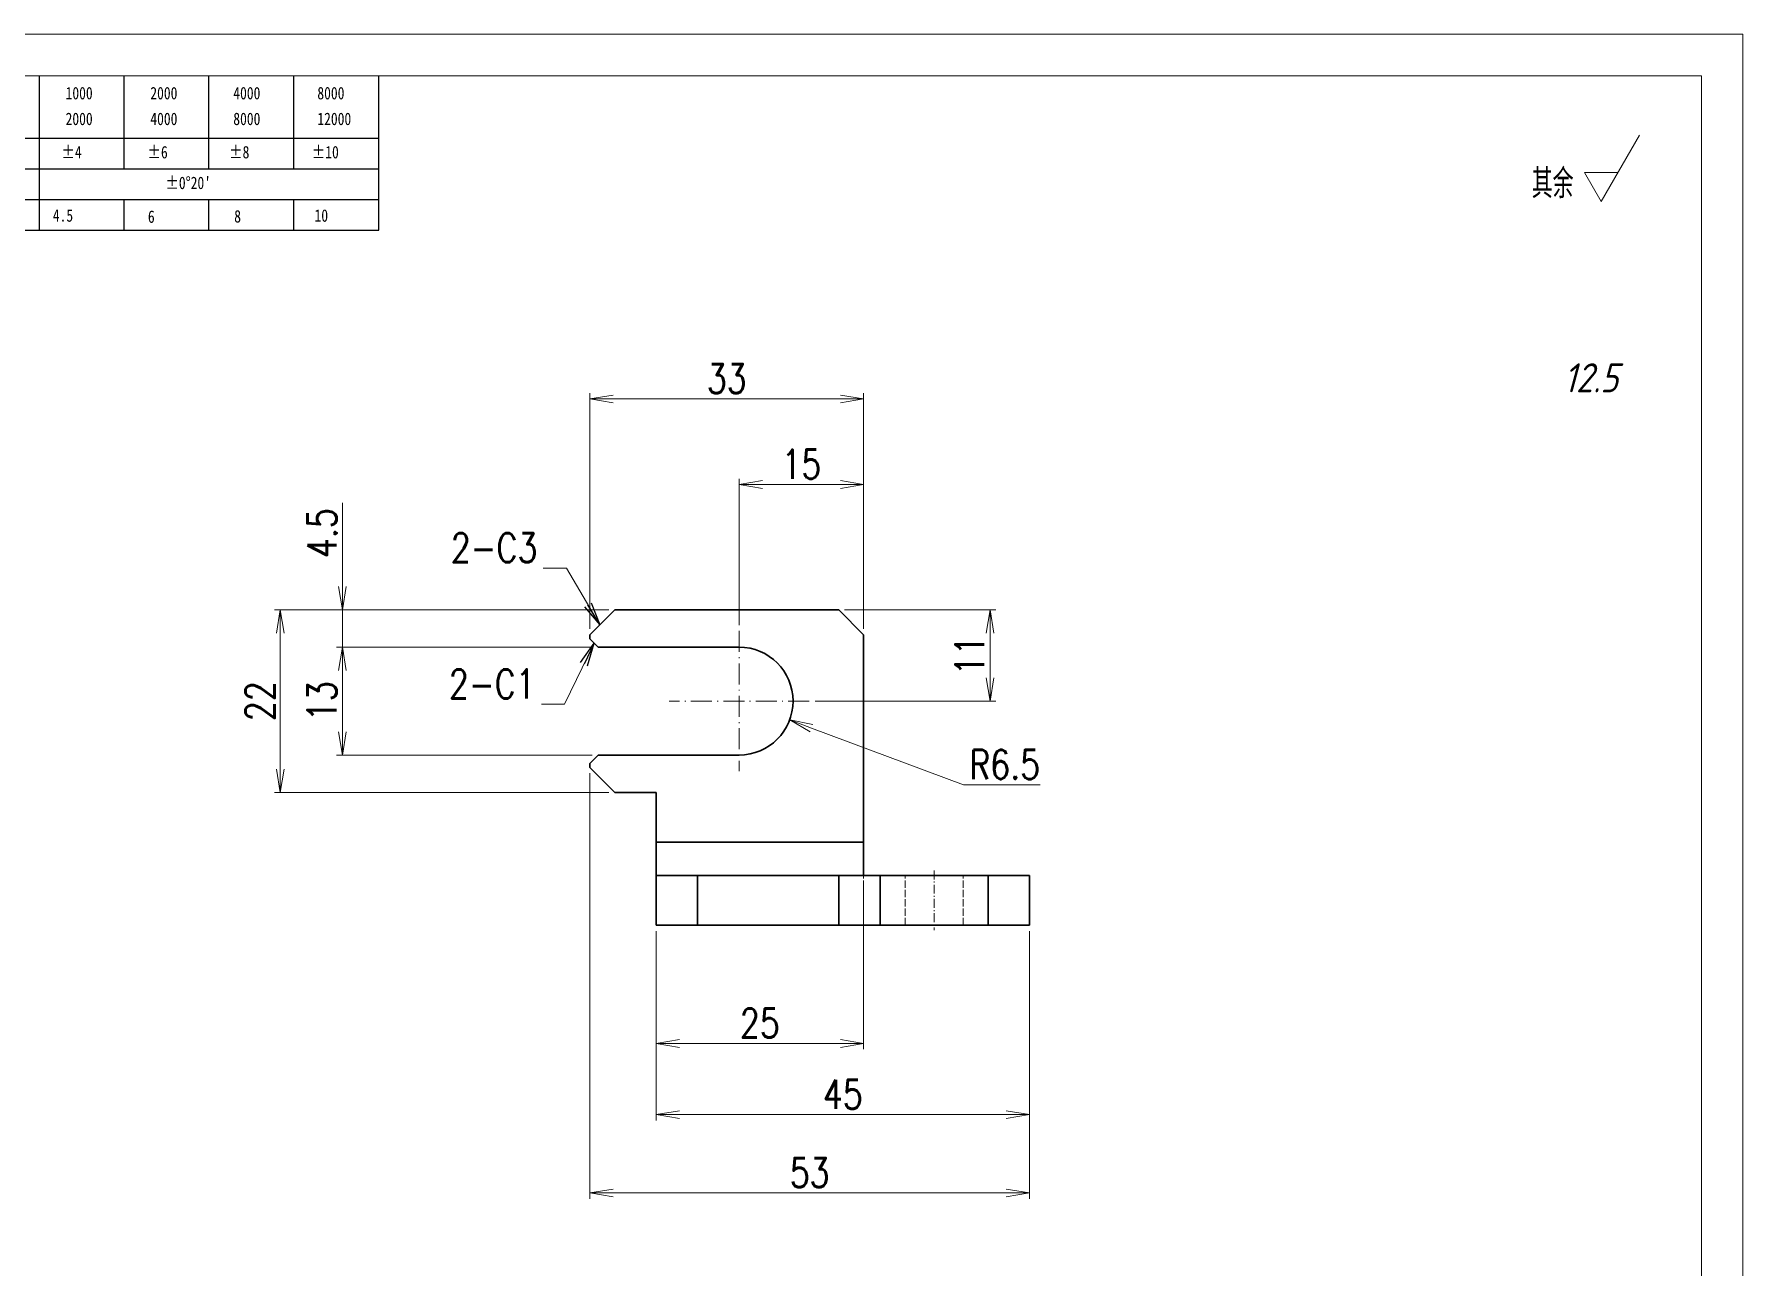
# Model space of a CAD drawing. Header units: millimetres. Extents: x -50143 to 104182, y -50696 to 54072.
# Drawn here: x -49073.9 to -48868, y 48829.6 to 48978.1 of the extents above; entities that cross this region are included whole.
import ezdxf
from ezdxf.enums import TextEntityAlignment as Align

# ---------------------------------------------------------------- set-up
doc = ezdxf.new("R2010")
doc.units = ezdxf.units.MM
doc.header["$LTSCALE"] = 0.5
for name, pattern in [('AM_ISO02W050x2', [3.75, 3, -0.75]), ('AM_ISO08W050x2', [9, 6, -0.75, 1.5, -0.75]), ('DASHDOT', [18.5, 12, -3, 0.5, -3]), ('DASHED', [15, 12, -3]), ('DOT2', [0.125, 0, -0.125])]:
    doc.linetypes.add(name, pattern=pattern)
for name, color, linetype, lineweight in [('DIM', 3, 'Continuous', 13), ('中心线', 2, 'AM_ISO08W050x2', 18), ('图框', 7, 'Continuous', 18), ('标注线', 3, 'Continuous', 18), ('粗实线', 7, 'Continuous', 35), ('虚线', 1, 'AM_ISO02W050x2', 18)]:
    doc.layers.add(name, color=color, linetype=linetype, lineweight=lineweight)
doc.layers.add('图\\M+19E79\\M+195B6\\M+18E9A', color=7, linetype='Continuous')
doc.layers.add('打印', color=7, linetype='Continuous', lineweight=15, plot=False)
doc.layers.add('打印-禁用', color=7, linetype='Continuous', lineweight=15, plot=False)
doc.styles.add('DIM', font='romans.shx', dxfattribs={"width": 0.8, "bigfont": 'bigfont.shx'})
doc.styles.add('国标', font='simfang.ttf', dxfattribs={"width": 0.8})
doc.styles.add('机械长仿宋', font='gbenor.shx', dxfattribs={"height": 1, "bigfont": 'gbcbig.shx'})
doc.dimstyles.new('DEH 1-1', dxfattribs={"dimtxt": 3.5, "dimasz": 2.5, "dimexe": 1, "dimexo": 0.625, "dimgap": 1.2, "dimtad": 1, "dimtoh": 1, "dimdsep": 46, "dimtxsty": 'DIM', "dimblk": 'OPEN', "dimcen": 0, "dimclrd": 8, "dimclre": 8, "dimclrt": 2, "dimazin": 2, "dimtfac": 0.5, "dimtmove": 0, "dimatfit": 3, "dimldrblk": 'OPEN', "dimfxl": 0, "dimtolj": 2, "dimlwd": 18, "dimlwe": 18, "dimarcsym": 0})
doc.dimstyles.new('DEH 1-1$0', dxfattribs={"dimtxt": 3.5, "dimasz": 2.5, "dimexe": 1, "dimexo": 0.625, "dimgap": 1.2, "dimtad": 1, "dimzin": 9, "dimdsep": 46, "dimtxsty": 'DIM', "dimblk": 'OPEN', "dimcen": 0, "dimclrd": 8, "dimclre": 8, "dimclrt": 2, "dimazin": 2, "dimtfac": 0.5, "dimtmove": 0, "dimatfit": 3, "dimldrblk": 'OPEN', "dimfxl": 0, "dimtolj": 2, "dimlwd": 18, "dimlwe": 18, "dimarcsym": 0})
doc.dimstyles.new('DEH 1-1$4', dxfattribs={"dimtxt": 3.5, "dimasz": 2.5, "dimexe": 1, "dimexo": 0.625, "dimgap": 1.2, "dimtad": 1, "dimtoh": 1, "dimdsep": 46, "dimtxsty": 'DIM', "dimblk": 'OPEN', "dimcen": 0, "dimclrd": 8, "dimclre": 8, "dimclrt": 2, "dimazin": 2, "dimtfac": 0.5, "dimtofl": 0, "dimtmove": 0, "dimatfit": 3, "dimldrblk": 'OPEN', "dimfxl": 0, "dimtolj": 2, "dimlwd": 18, "dimlwe": 18, "dimarcsym": 0})

# ---------------------------------------------------------------- blocks, each defined once
blk = doc.blocks.new('GZDEH零件A3图框V01版')
at = {"layer": '图\\M+19E79\\M+195B6\\M+18E9A', "color": 9}
for p, q in [((3072.2, -1561.98), (3072.2, -1554.46)), ((3082.42, -1561.98), (3082.42, -1554.46)), ((3092.64, -1561.98), (3092.64, -1554.46)), ((3102.86, -1561.98), (3102.86, -1554.46)), ((3113.09, -1573.08), (3113.09, -1554.46)), ((2996.09, -1561.98), (3113.09, -1561.98)), ((3072.2, -1573.08), (3072.2, -1561.98)), ((3082.42, -1565.68), (3082.42, -1561.98)), ((3092.64, -1565.68), (3092.64, -1561.98)), ((3102.86, -1565.68), (3102.86, -1561.98)), ((2996.09, -1565.68), (3113.09, -1565.68)), ((2996.09, -1569.38), (3113.09, -1569.38)), ((3082.42, -1573.08), (3082.42, -1569.48)), ((3092.64, -1573.08), (3092.64, -1569.38)), ((3102.86, -1573.08), (3102.86, -1569.38)), ((2990.09, -1573.08), (3113.09, -1573.08))]:
    blk.add_line(p, q, dxfattribs=at)
at = {"layer": '图框', "linetype": 'Continuous'}
for p, q in [((3272.49, -1554.46), (2882.49, -1554.46)), ((3272.49, -1832.96), (3272.49, -1554.46))]:
    blk.add_line(p, q, dxfattribs=at)
at = {"layer": '打印-禁用', "linetype": 'Continuous'}
for p, q in [((3277.49, -1549.46), (2857.49, -1549.46)), ((3277.49, -1846.46), (3277.49, -1549.46))]:
    blk.add_line(p, q, dxfattribs=at)
at = {"layer": '图\\M+19E79\\M+195B6\\M+18E9A', "color": 9, "style": '国标', "width": 0.8}
for s, p in [('1000', (3075.36, -1557.31)), ('2000', (3085.57, -1557.31)), ('4000', (3095.57, -1557.31)), ('8000', (3105.7, -1557.31)), ('2000', (3075.36, -1560.41)), ('4000', (3085.57, -1560.41)), ('8000', (3095.57, -1560.41)), ('12000', (3105.7, -1560.41)), ('±4', (3074.85, -1564.42)), ('±6', (3085.22, -1564.42)), ('±8', (3095.06, -1564.42)), ('±10', (3105.02, -1564.42)), ("±0%%D20'", (3087.38, -1568.12)), ('4.5', (3073.82, -1572.05)), ('6', (3085.28, -1572.19)), ('8', (3095.68, -1572.15)), ('10', (3105.36, -1572.06))]:
    blk.add_text(s, height=1.5, dxfattribs=at).set_placement(p)
blk = doc.blocks.new('DEH A3')
at = {"layer": '图框'}
blk.add_blockref('GZDEH零件A3图框V01版', (-2857.49, 1846.46), dxfattribs=at)
blk = doc.blocks.new('FINISHER_TR')
at = {"layer": '标注线'}
for p, q in [((0, 0), (4.62, 8)), ((-2.02, 3.5), (0, 0)), ((2.02, 3.5), (-2.02, 3.5))]:
    blk.add_line(p, q, dxfattribs=at)
at = {"layer": '标注线', "color": 2, "style": '机械长仿宋', "oblique": 15}
blk.add_attdef('0.0', text='', height=3.5, dxfattribs=at).set_placement((2.03, -24.04), align=Align.BOTTOM_RIGHT)
blk = doc.blocks.new('其余12.5')
at = {"layer": '标注线'}
blk.add_blockref('FINISHER_TR', (0, 0), dxfattribs=at).add_auto_attribs({'0.0': '12.5'})
at = {"layer": '标注线', "color": 7, "linetype": 'DOT2', "style": '机械长仿宋'}
blk.add_text('其余', height=3.5, dxfattribs=at).set_placement((-8.38, 0.4))
blk = doc.blocks.new('_Open')
at = {"color": 0, "linetype": 'ByBlock', "lineweight": -2}
for p, q in [((-1, 0.167), (0, 0)), ((-1, -0.167), (0, 0)), ((0, 0), (-1, 0))]:
    blk.add_line(p, q, dxfattribs=at)
blk = doc.blocks.new('*D41')
at = {"layer": 'Defpoints', "color": 0, "transparency": 16777216}
for p in [(-49006.93, 48889.76), (-48953.93, 48870.76), (-48953.93, 48838.51)]:
    blk.add_point(p, dxfattribs=at)
at = {"layer": 'DIM', "color": 8, "lineweight": 18, "transparency": 16777216}
for p, q in [((-49006.93, 48889.06), (-49006.93, 48837.81)), ((-48953.93, 48870.06), (-48953.93, 48837.81)), ((-49004.13, 48838.51), (-48956.73, 48838.51))]:
    blk.add_line(p, q, dxfattribs=at)
at = {"layer": 'DIM', "color": 8, "lineweight": 18, "transparency": 16777216, "xscale": 2.8, "yscale": 2.8, "zscale": 2.8, "rotation": 180}
blk.add_blockref('_Open', (-49006.93, 48838.51), dxfattribs=at)
at = {"layer": 'DIM', "color": 8, "lineweight": 18, "transparency": 16777216, "xscale": 2.8, "yscale": 2.8, "zscale": 2.8}
blk.add_blockref('_Open', (-48953.93, 48838.51), dxfattribs=at)
at = {"layer": 'DIM', "color": 2, "transparency": 16777216, "insert": (-48980.43, 48840.95), "char_height": 3.5, "attachment_point": 5, "style": 'DIM'}
blk.add_mtext('\\A2;53', dxfattribs=at)
blk = doc.blocks.new('*D42')
at = {"layer": 'Defpoints', "color": 0, "transparency": 16777216}
for p in [(-49044.23, 48908.76), (-49003.93, 48908.76), (-49003.93, 48886.76)]:
    blk.add_point(p, dxfattribs=at)
at = {"layer": 'DIM', "color": 8, "lineweight": 18, "transparency": 16777216}
for p, q in [((-49004.63, 48908.76), (-49044.92, 48908.76)), ((-49044.23, 48889.56), (-49044.23, 48905.96)), ((-49004.63, 48886.76), (-49044.92, 48886.76))]:
    blk.add_line(p, q, dxfattribs=at)
at = {"layer": 'DIM', "color": 8, "lineweight": 18, "transparency": 16777216, "xscale": 2.8, "yscale": 2.8, "zscale": 2.8}
for p, rotation in [((-49044.23, 48908.76), 90), ((-49044.23, 48886.76), 270)]:
    blk.add_blockref('_Open', p, dxfattribs=dict(at, rotation=rotation))
at = {"layer": 'DIM', "color": 2, "transparency": 16777216, "insert": (-49046.67, 48897.76), "char_height": 3.5, "attachment_point": 5, "rotation": 90, "style": 'DIM'}
blk.add_mtext('\\A2;22', dxfattribs=at)
blk = doc.blocks.new('*D43')
at = {"layer": 'Defpoints', "color": 0, "transparency": 16777216}
for p in [(-48998.93, 48870.76), (-48953.93, 48870.76), (-48953.93, 48847.94)]:
    blk.add_point(p, dxfattribs=at)
at = {"layer": 'DIM', "color": 8, "lineweight": 18, "transparency": 16777216}
for p, q in [((-48998.93, 48870.06), (-48998.93, 48847.24)), ((-48953.93, 48870.06), (-48953.93, 48847.24)), ((-48996.13, 48847.94), (-48956.73, 48847.94))]:
    blk.add_line(p, q, dxfattribs=at)
at = {"layer": 'DIM', "color": 8, "lineweight": 18, "transparency": 16777216, "xscale": 2.8, "yscale": 2.8, "zscale": 2.8, "rotation": 180}
blk.add_blockref('_Open', (-48998.93, 48847.94), dxfattribs=at)
at = {"layer": 'DIM', "color": 8, "lineweight": 18, "transparency": 16777216, "xscale": 2.8, "yscale": 2.8, "zscale": 2.8}
blk.add_blockref('_Open', (-48953.93, 48847.94), dxfattribs=at)
at = {"layer": 'DIM', "color": 2, "transparency": 16777216, "insert": (-48976.43, 48850.39), "char_height": 3.5, "attachment_point": 5, "style": 'DIM'}
blk.add_mtext('\\A2;45', dxfattribs=at)
blk = doc.blocks.new('*D44')
at = {"layer": 'Defpoints', "color": 0, "transparency": 16777216}
for p in [(-48973.93, 48934.16), (-49006.93, 48905.76), (-48973.93, 48905.76)]:
    blk.add_point(p, dxfattribs=at)
at = {"layer": 'DIM', "color": 8, "lineweight": 18, "transparency": 16777216}
for p, q in [((-49006.93, 48906.46), (-49006.93, 48934.86)), ((-49004.13, 48934.16), (-48976.73, 48934.16)), ((-48973.93, 48906.46), (-48973.93, 48934.86))]:
    blk.add_line(p, q, dxfattribs=at)
at = {"layer": 'DIM', "color": 8, "lineweight": 18, "transparency": 16777216, "xscale": 2.8, "yscale": 2.8, "zscale": 2.8, "rotation": 180}
blk.add_blockref('_Open', (-49006.93, 48934.16), dxfattribs=at)
at = {"layer": 'DIM', "color": 8, "lineweight": 18, "transparency": 16777216, "xscale": 2.8, "yscale": 2.8, "zscale": 2.8}
blk.add_blockref('_Open', (-48973.93, 48934.16), dxfattribs=at)
at = {"layer": 'DIM', "color": 2, "transparency": 16777216, "insert": (-48990.43, 48936.61), "char_height": 3.5, "attachment_point": 5, "style": 'DIM'}
blk.add_mtext('\\A2;33', dxfattribs=at)
blk = doc.blocks.new('*D45')
at = {"layer": 'Defpoints', "color": 0, "transparency": 16777216}
for p in [(-48973.93, 48923.85), (-48988.93, 48906.21), (-48973.93, 48905.76)]:
    blk.add_point(p, dxfattribs=at)
at = {"layer": 'DIM', "color": 8, "lineweight": 18, "transparency": 16777216}
for p, q in [((-48988.93, 48906.91), (-48988.93, 48924.55)), ((-48986.13, 48923.85), (-48976.73, 48923.85)), ((-48973.93, 48906.46), (-48973.93, 48924.55))]:
    blk.add_line(p, q, dxfattribs=at)
at = {"layer": 'DIM', "color": 8, "lineweight": 18, "transparency": 16777216, "xscale": 2.8, "yscale": 2.8, "zscale": 2.8, "rotation": 180}
blk.add_blockref('_Open', (-48988.93, 48923.85), dxfattribs=at)
at = {"layer": 'DIM', "color": 8, "lineweight": 18, "transparency": 16777216, "xscale": 2.8, "yscale": 2.8, "zscale": 2.8}
blk.add_blockref('_Open', (-48973.93, 48923.85), dxfattribs=at)
at = {"layer": 'DIM', "color": 2, "transparency": 16777216, "insert": (-48981.43, 48926.3), "char_height": 3.5, "attachment_point": 5, "style": 'DIM'}
blk.add_mtext('\\A2;15', dxfattribs=at)
blk = doc.blocks.new('*D46')
at = {"layer": 'Defpoints', "color": 0, "transparency": 16777216}
for p in [(-48976.93, 48908.76), (-48958.69, 48908.76), (-48980.48, 48897.76)]:
    blk.add_point(p, dxfattribs=at)
at = {"layer": 'DIM', "color": 8, "lineweight": 18, "transparency": 16777216}
for p, q in [((-48976.23, 48908.76), (-48957.99, 48908.76)), ((-48958.69, 48900.56), (-48958.69, 48905.96)), ((-48979.78, 48897.76), (-48957.99, 48897.76))]:
    blk.add_line(p, q, dxfattribs=at)
at = {"layer": 'DIM', "color": 8, "lineweight": 18, "transparency": 16777216, "xscale": 2.8, "yscale": 2.8, "zscale": 2.8}
for p, rotation in [((-48958.69, 48908.76), 90), ((-48958.69, 48897.76), 270)]:
    blk.add_blockref('_Open', p, dxfattribs=dict(at, rotation=rotation))
at = {"layer": 'DIM', "color": 2, "transparency": 16777216, "insert": (-48961.14, 48903.26), "char_height": 3.5, "attachment_point": 5, "rotation": 90, "style": 'DIM'}
blk.add_mtext('\\A2;11', dxfattribs=at)
blk = doc.blocks.new('*D47')
at = {"layer": 'Defpoints', "color": 0, "transparency": 16777216}
for p in [(-48988.93, 48897.76), (-48982.84, 48895.49)]:
    blk.add_point(p, dxfattribs=at)
at = {"layer": 'DIM', "color": 8, "lineweight": 18, "transparency": 16777216}
for p, q in [((-48961.89, 48887.67), (-48980.22, 48894.51)), ((-48952.65, 48887.67), (-48961.89, 48887.67))]:
    blk.add_line(p, q, dxfattribs=at)
at = {"layer": 'DIM', "color": 8, "lineweight": 18, "transparency": 16777216, "xscale": 2.8, "yscale": 2.8, "zscale": 2.8, "rotation": 159.5381907633801}
blk.add_blockref('_Open', (-48982.84, 48895.49), dxfattribs=at)
at = {"layer": 'DIM', "color": 2, "transparency": 16777216, "insert": (-48956.92, 48890.12), "char_height": 3.5, "attachment_point": 5, "style": 'DIM'}
blk.add_mtext('\\A2;R6.5', dxfattribs=at)
blk = doc.blocks.new('*D48')
at = {"layer": 'Defpoints', "color": 0, "transparency": 16777216}
for p in [(-49005.93, 48904.26), (-49036.75, 48891.26), (-49005.93, 48891.26)]:
    blk.add_point(p, dxfattribs=at)
at = {"layer": 'DIM', "color": 8, "lineweight": 18, "transparency": 16777216}
for p, q in [((-49006.63, 48904.26), (-49037.45, 48904.26)), ((-49036.75, 48901.46), (-49036.75, 48894.06)), ((-49006.63, 48891.26), (-49037.45, 48891.26))]:
    blk.add_line(p, q, dxfattribs=at)
at = {"layer": 'DIM', "color": 8, "lineweight": 18, "transparency": 16777216, "xscale": 2.8, "yscale": 2.8, "zscale": 2.8}
for p, rotation in [((-49036.75, 48904.26), 90), ((-49036.75, 48891.26), 270)]:
    blk.add_blockref('_Open', p, dxfattribs=dict(at, rotation=rotation))
at = {"layer": 'DIM', "color": 2, "transparency": 16777216, "insert": (-49039.2, 48897.76), "char_height": 3.5, "attachment_point": 5, "rotation": 90, "style": 'DIM'}
blk.add_mtext('\\A2;13', dxfattribs=at)
blk = doc.blocks.new('*D49')
at = {"layer": 'Defpoints', "color": 0, "transparency": 16777216}
for p in [(-49036.75, 48908.76), (-49003.93, 48908.76), (-49005.93, 48904.26)]:
    blk.add_point(p, dxfattribs=at)
at = {"layer": 'DIM', "color": 8, "lineweight": 18, "transparency": 16777216}
for p, q in [((-49036.75, 48911.56), (-49036.75, 48921.63)), ((-49004.63, 48908.76), (-49037.45, 48908.76)), ((-49036.75, 48904.26), (-49036.75, 48908.76)), ((-49006.63, 48904.26), (-49037.45, 48904.26)), ((-49036.75, 48901.46), (-49036.75, 48898.66))]:
    blk.add_line(p, q, dxfattribs=at)
at = {"layer": 'DIM', "color": 8, "lineweight": 18, "transparency": 16777216, "xscale": 2.8, "yscale": 2.8, "zscale": 2.8}
for p, rotation in [((-49036.75, 48908.76), 270), ((-49036.75, 48904.26), 90)]:
    blk.add_blockref('_Open', p, dxfattribs=dict(at, rotation=rotation))
at = {"layer": 'DIM', "color": 2, "transparency": 16777216, "insert": (-49039.2, 48917.99), "char_height": 3.5, "attachment_point": 5, "rotation": 90, "style": 'DIM'}
blk.add_mtext('\\A2;4.5', dxfattribs=at)
blk = doc.blocks.new('*D50')
at = {"layer": 'Defpoints', "color": 0, "transparency": 16777216}
for p in [(-48973.93, 48876.76), (-48998.93, 48870.76), (-48973.93, 48856.51)]:
    blk.add_point(p, dxfattribs=at)
at = {"layer": 'DIM', "color": 8, "lineweight": 18, "transparency": 16777216}
for p, q in [((-48973.93, 48876.06), (-48973.93, 48855.81)), ((-48998.93, 48870.06), (-48998.93, 48855.81)), ((-48996.13, 48856.51), (-48976.73, 48856.51))]:
    blk.add_line(p, q, dxfattribs=at)
at = {"layer": 'DIM', "color": 8, "lineweight": 18, "transparency": 16777216, "xscale": 2.8, "yscale": 2.8, "zscale": 2.8, "rotation": 180}
blk.add_blockref('_Open', (-48998.93, 48856.51), dxfattribs=at)
at = {"layer": 'DIM', "color": 8, "lineweight": 18, "transparency": 16777216, "xscale": 2.8, "yscale": 2.8, "zscale": 2.8}
blk.add_blockref('_Open', (-48973.93, 48856.51), dxfattribs=at)
at = {"layer": 'DIM', "color": 2, "transparency": 16777216, "insert": (-48986.43, 48858.96), "char_height": 3.5, "attachment_point": 5, "style": 'DIM'}
blk.add_mtext('\\A2;25', dxfattribs=at)

msp = doc.modelspace()

# ---------------------------------------------------------------- linework, layer by layer
at = {"layer": '中心线', "linetype": 'DASHDOT', "ltscale": 0.422501}
msp.add_line((-48988.929, 48906.209), (-48988.929, 48889.309), dxfattribs=at)
at = {"layer": '中心线', "linetype": 'DASHDOT', "ltscale": 0.422504}
msp.add_line((-48980.479, 48897.759), (-48997.379, 48897.759), dxfattribs=at)
at = {"layer": '中心线', "linetype": 'DASHDOT', "ltscale": 0.180014}
msp.add_line((-48965.429, 48877.359), (-48965.429, 48870.159), dxfattribs=at)
at = {"layer": '打印'}
msp.add_lwpolyline([(-49287.972, 48978.103), (-48867.972, 48978.103), (-48867.972, 48681.103), (-49287.972, 48681.103)], close=True, dxfattribs=at)
at = {"layer": '粗实线', "ltscale": 0.106066}
for p, q in [((-49003.929, 48908.759), (-49006.929, 48905.759)), ((-48976.929, 48908.759), (-48973.929, 48905.759)), ((-49006.929, 48889.759), (-49003.929, 48886.759))]:
    msp.add_line(p, q, dxfattribs=at)
at = {"layer": '粗实线'}
for p, q in [((-49003.929, 48908.759), (-48976.929, 48908.759)), ((-48973.929, 48905.759), (-48973.929, 48880.759)), ((-48998.929, 48880.759), (-48973.929, 48880.759))]:
    msp.add_line(p, q, dxfattribs=at)
at = {"layer": '粗实线', "ltscale": 0.0125}
for p, q in [((-49006.929, 48905.259), (-49006.929, 48905.759)), ((-49006.929, 48889.759), (-49006.929, 48890.259))]:
    msp.add_line(p, q, dxfattribs=at)
at = {"layer": '粗实线', "ltscale": 0.035355}
for p, q in [((-49005.929, 48904.259), (-49006.929, 48905.259)), ((-49006.929, 48890.259), (-49005.929, 48891.259))]:
    msp.add_line(p, q, dxfattribs=at)
at = {"layer": '粗实线', "ltscale": 0.425}
for p, q in [((-49005.929, 48904.259), (-48988.929, 48904.259)), ((-48988.929, 48891.259), (-49005.929, 48891.259)), ((-48976.929, 48876.759), (-48993.929, 48876.759)), ((-48976.929, 48870.759), (-48993.929, 48870.759))]:
    msp.add_line(p, q, dxfattribs=at)
at = {"layer": '粗实线', "ltscale": 0.125}
for p, q in [((-49003.929, 48886.759), (-48998.929, 48886.759)), ((-48998.929, 48876.759), (-48993.929, 48876.759)), ((-48971.929, 48876.759), (-48976.929, 48876.759)), ((-48958.929, 48876.759), (-48953.929, 48876.759)), ((-48998.929, 48870.759), (-48993.929, 48870.759)), ((-48971.929, 48870.759), (-48976.929, 48870.759)), ((-48958.929, 48870.759), (-48953.929, 48870.759))]:
    msp.add_line(p, q, dxfattribs=at)
at = {"layer": '粗实线', "ltscale": 0.15}
for p, q in [((-48998.929, 48880.759), (-48998.929, 48886.759)), ((-48998.929, 48870.759), (-48998.929, 48876.759)), ((-48993.929, 48870.759), (-48993.929, 48876.759)), ((-48976.929, 48876.759), (-48976.929, 48870.759)), ((-48971.929, 48876.759), (-48971.929, 48870.759)), ((-48958.929, 48876.759), (-48958.929, 48870.759)), ((-48953.929, 48876.759), (-48953.929, 48870.759))]:
    msp.add_line(p, q, dxfattribs=at)
at = {"layer": '粗实线', "ltscale": 0.1}
for p, q in [((-48998.929, 48876.759), (-48998.929, 48880.759)), ((-48973.929, 48876.759), (-48973.929, 48880.759))]:
    msp.add_line(p, q, dxfattribs=at)
at = {"layer": '粗实线', "ltscale": 0.325}
for p, q in [((-48958.929, 48876.759), (-48971.929, 48876.759)), ((-48958.929, 48870.759), (-48971.929, 48870.759))]:
    msp.add_line(p, q, dxfattribs=at)
at = {"layer": '粗实线'}
msp.add_arc((-48988.929, 48897.759), 6.5, 270, 90, dxfattribs=at)
at = {"layer": '虚线', "linetype": 'DASHED'}
msp.add_line((-48973.929, 48880.759), (-48998.929, 48880.759), dxfattribs=at)
at = {"layer": '虚线', "linetype": 'DASHED', "ltscale": 0.15}
for p, q in [((-48973.929, 48870.759), (-48973.929, 48876.759)), ((-48968.929, 48870.759), (-48968.929, 48876.759)), ((-48961.929, 48870.759), (-48961.929, 48876.759)), ((-48958.929, 48870.759), (-48958.929, 48876.759))]:
    msp.add_line(p, q, dxfattribs=at)

# ---------------------------------------------------------------- block references
at = {"layer": '图框'}
msp.add_blockref('DEH A3', (-49287.972, 48681.103), dxfattribs=at)
at = {"layer": '标注线'}
msp.add_blockref('其余12.5', (-48885.028, 48957.946), dxfattribs=at)

# ---------------------------------------------------------------- texts
at = {"layer": 'DIM', "color": 2, "char_height": 3.5, "attachment_point": 9, "style": 'DIM'}
for s, insert in [('\\A2;{\\Fromans,bigfont|c134;2-}C3', (-49013.244, 48914.482)), ('\\A2;{\\Fromans,bigfont|c134;2-}C1', (-49013.464, 48898.071))]:
    msp.add_mtext(s, dxfattribs=dict(at, insert=insert))

# ---------------------------------------------------------------- dimensions: what is measured, and where the dimension line sits
at = {"layer": 'DIM'}
for base, p1, p2, picture, middle in [((-48973.929, 48934.162), (-49006.929, 48905.759), (-48973.929, 48905.759), '*D44', (-48990.429, 48936.611)), ((-48973.929, 48923.848), (-48988.929, 48906.209), (-48973.929, 48905.759), '*D45', (-48981.429, 48926.298)), ((-48953.929, 48838.505), (-49006.929, 48889.759), (-48953.929, 48870.759), '*D41', (-48980.429, 48840.955)), ((-48973.929, 48856.51), (-48998.929, 48870.759), (-48973.929, 48876.759), '*D50', (-48986.429, 48858.96)), ((-48953.929, 48847.937), (-48998.929, 48870.759), (-48953.929, 48870.759), '*D43', (-48976.429, 48850.386))]:
    dim = msp.add_linear_dim(base=base, p1=p1, p2=p2, dimstyle='DEH 1-1$0', override={"dimasz": 2.8, "dimexe": 0.69965, "dimexo": 0.69965, "dimgap": 0.69965}, dxfattribs=at)
    dim.commit()
    dim.dimension.update_dxf_attribs({"geometry": picture, "text_midpoint": middle})
for base, p1, p2, picture, middle in [((-49036.746, 48908.759), (-49005.929, 48904.259), (-49003.929, 48908.759), '*D49', (-49039.195, 48917.992)), ((-49044.225, 48908.759), (-49003.929, 48886.759), (-49003.929, 48908.759), '*D42', (-49046.675, 48897.759)), ((-48958.689, 48908.759), (-48980.479, 48897.759), (-48976.929, 48908.759), '*D46', (-48961.138, 48903.259)), ((-49036.746, 48891.259), (-49005.929, 48904.259), (-49005.929, 48891.259), '*D48', (-49039.195, 48897.759))]:
    dim = msp.add_linear_dim(base=base, p1=p1, p2=p2, angle=90, dimstyle='DEH 1-1$0', override={"dimasz": 2.8, "dimexe": 0.69965, "dimexo": 0.69965, "dimgap": 0.69965}, dxfattribs=at)
    dim.commit()
    dim.dimension.update_dxf_attribs({"geometry": picture, "text_midpoint": middle})
dim = msp.add_radius_dim(center=(-48988.929, 48897.759), mpoint=(-48982.839, 48895.487), dimstyle='DEH 1-1$4', override={"dimasz": 2.8, "dimexe": 0.69965, "dimexo": 0.69965, "dimgap": 0.69965}, dxfattribs=at)
dim.commit()
dim.dimension.update_dxf_attribs({"geometry": '*D47', "text_midpoint": (-48956.919, 48887.669), "dimtype": 164})

# ---------------------------------------------------------------- leaders
for points in [[(-49005.735, 48906.953), (-49009.744, 48913.783), (-49012.544, 48913.783)], [(-49006.403, 48904.733), (-49009.964, 48897.371), (-49012.764, 48897.371)]]:
    msp.add_leader(points, dimstyle='DEH 1-1', override={"dimasz": 2.8, "dimexe": 0.69965, "dimexo": 0.69965, "dimgap": 0.69965}, dxfattribs=at)

doc.saveas('drawing.dxf')
